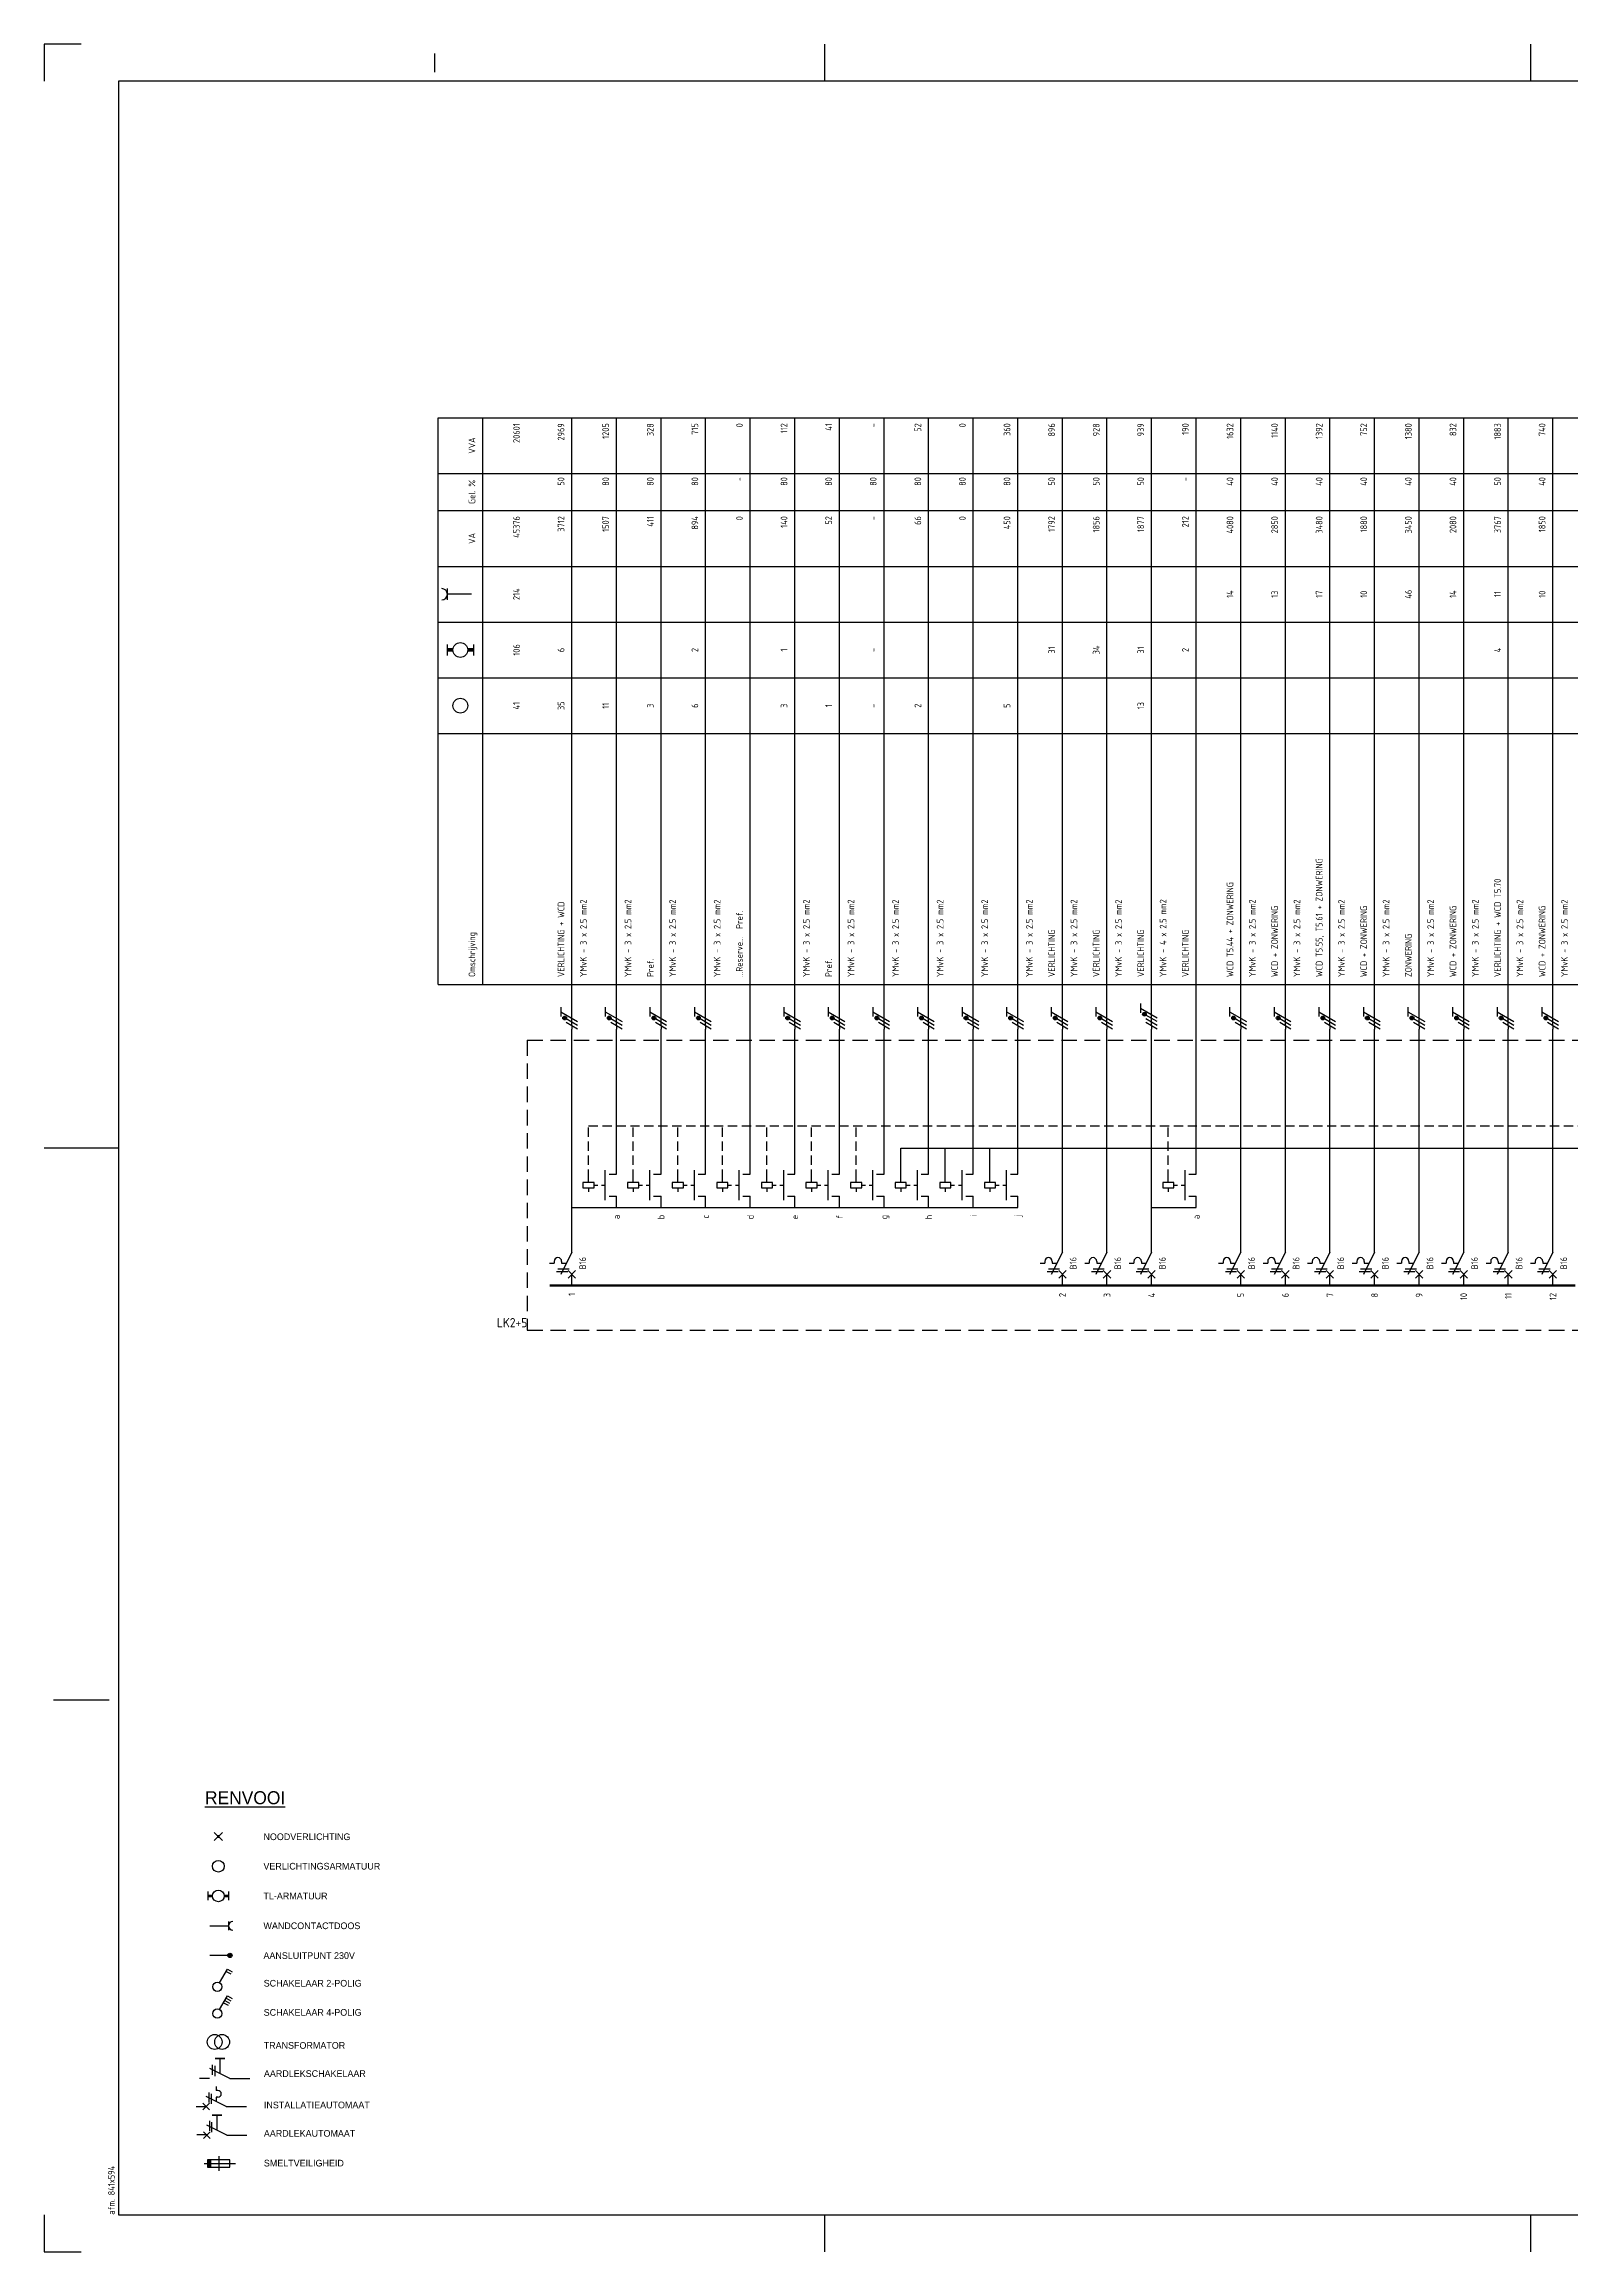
# Model space of a CAD drawing. Header units: millimetres. Extents: x -915 to 367, y 417 to 1323.
# Drawn here: x -915 to -289, y 417 to 1323 of the extents above; entities that cross this region are included whole.
import ezdxf
from ezdxf.enums import TextEntityAlignment as Align

# ---------------------------------------------------------------- set-up
doc = ezdxf.new("R2010")
doc.units = ezdxf.units.MM
for name, pattern in [('DASHED', [19.05, 12.7, -6.35]), ('HIDDEN', [9.525, 6.35, -3.175]), ('STABI11', [2, 1, -1])]:
    doc.linetypes.add(name, pattern=pattern)
doc.layers.get('0').update_dxf_attribs({"linetype": 'CONTINUOUS'})
for name, color, linetype in [('00att018', 1, 'CONTINUOUS'), ('00kad018', 1, 'CONTINUOUS'), ('00kad070', 5, 'CONTINUOUS'), ('BL$2----_KADER', 7, 'CONTINUOUS'), ('EL$1----', 3, 'CONTINUOUS'), ('EL$1----__LK2+5', 3, 'CONTINUOUS')]:
    doc.layers.add(name, color=color, linetype=linetype)
doc.styles.add('BURO-018', font='BUROFONT', dxfattribs={"height": 1.8})
doc.styles.add('BURO-035', font='BUROFONT.shx', dxfattribs={"height": 3.5})
doc.styles.add('ISO', font='isocp.shx')
doc.styles.add('STABICAD-018', font='ISOCP.SHX', dxfattribs={"height": 1.8})

# ---------------------------------------------------------------- blocks, each defined once
blk = doc.blocks.new('RENV_DION')
at = {"layer": 'EL$1----', "linetype": 'Continuous'}
for p, q in [((485.12, 256.64), (487.32, 254.44)), ((487.32, 256.64), (485.12, 254.44)), ((483.5, 238.37), (483.5, 240.7)), ((488.94, 240.7), (488.94, 238.37)), ((488.94, 232.7), (488.94, 230.37)), ((483.89, 231.54), (488.94, 231.54)), ((489.33, 223.54), (483.89, 223.54)), ((486.57, 208.98), (488.69, 212.65)), ((487.64, 210.83), (488.85, 210.13)), ((487.99, 211.43), (489.2, 210.73)), ((488.34, 212.04), (489.55, 211.34)), ((488.69, 212.65), (489.9, 211.95)), ((489.35, 190.42), (483.95, 193.12)), ((484.62, 191.43), (484.62, 194.13)), ((485.3, 193.8), (485.3, 191.1)), ((486.65, 195.82), (486.65, 191.77)), ((488.36, 182.91), (482.96, 185.61)), ((483.63, 186.63), (483.63, 183.93)), ((484.31, 186.29), (484.31, 183.59)), ((485.66, 188.31), (485.66, 187.19)), ((486.11, 187.19), (485.66, 187.19)), ((486.11, 185.39), (485.66, 185.39)), ((485.66, 185.39), (485.66, 184.26)), ((480.26, 182.91), (482.96, 182.91)), ((482.06, 183.81), (483.86, 182.01)), ((483.86, 183.81), (482.06, 182.01)), ((485.84, 180.58), (485.84, 176.53)), ((488.36, 182.91), (493.76, 182.91)), ((484.04, 176.08), (482.24, 174.28)), ((482.24, 176.08), (484.04, 174.28)), ((488.54, 175.18), (483.14, 177.88)), ((482.39, 167.57), (490.81, 167.57)), ((489.31, 168.57), (483.31, 168.57)), ((483.31, 168.57), (483.31, 166.57)), ((483.31, 166.57), (489.31, 166.57)), ((486.31, 169.57), (486.31, 165.57)), ((489.31, 166.57), (489.31, 168.57))]:
    blk.add_line(p, q, dxfattribs=at)
at = {"layer": 'EL$1----', "color": 3, "linetype": 'Continuous'}
for p, q in [((486.57, 216.18), (488.69, 219.85)), ((488.69, 219.85), (489.9, 219.15)), ((488.34, 219.25), (489.55, 218.55))]:
    blk.add_line(p, q, dxfattribs=at)
at = {"layer": 'EL$1----'}
for p, q in [((483.86, 190.42), (481.16, 190.42)), ((489.35, 190.42), (494.66, 190.42)), ((483.9, 176.31), (483.9, 179.01)), ((484.49, 175.97), (484.49, 178.67)), ((483.14, 175.29), (480.44, 175.29)), ((488.54, 175.18), (493.85, 175.18))]:
    blk.add_line(p, q, dxfattribs=at)
at = {"layer": 'EL$1----', "linetype": 'Continuous'}
for points, const_width in [([(486.41, 255.54, 1), (486.02, 255.54, 1)], 0.389), ([(489.33, 223.83, 1), (489.33, 223.24, 1)], 0.583)]:
    blk.add_lwpolyline(points, format="xyb", close=True, dxfattribs=dict(at, const_width=const_width))
for points, const_width in [([(484.66, 239.54), (483.5, 239.54)], 0.778), ([(487.77, 239.54), (488.94, 239.54)], 0.778), ([(485.3, 195.82), (488, 195.82)], 0.45), ([(484.49, 180.58), (487.19, 180.58)], 0.45)]:
    blk.add_lwpolyline(points, dxfattribs=dict(at, const_width=const_width))
for centre, radius in [((486.22, 247.54), 1.56), ((486.22, 239.54), 1.56), ((489.33, 223.54), 0.583), ((485.95, 207.9), 1.25), ((485.24, 200.27), 2), ((487.24, 200.27), 2)]:
    blk.add_circle(centre, radius, dxfattribs=at)
at = {"layer": 'EL$1----', "color": 3, "linetype": 'Continuous'}
blk.add_circle((485.95, 215.1), 1.25, dxfattribs=at)
at = {"layer": 'EL$1----', "linetype": 'Continuous'}
for centre, radius, start, end in [((490.11, 231.54), 1.17, 90, 270), ((486.11, 186.29), 0.9, 270, 90)]:
    blk.add_arc(centre, radius, start, end, dxfattribs=at)
blk.add_solid([(483.31, 168.57), (484.31, 168.57), (483.31, 166.57), (484.31, 166.57)], dxfattribs=at)
at = {"layer": 'EL$1----', "color": 3, "style": 'BURO-035'}
blk.add_text('%%URENVOOI', height=3.5, dxfattribs=at).set_placement((482.63, 264.23))
at = {"layer": 'EL$1----', "color": 1, "style": 'BURO-018'}
for s, p in [('NOODVERLICHTING', (498.36, 255.47)), ('VERLICHTINGSARMATUUR', (498.36, 247.55)), ('TL-ARMATUUR', (498.36, 239.54)), ('WANDCONTACTDOOS', (498.36, 231.52)), ('AANSLUITPUNT 230V', (498.36, 223.5)), ('SCHAKELAAR 2-POLIG', (498.43, 216.06)), ('SCHAKELAAR 4-POLIG', (498.43, 208.21)), ('TRANSFORMATOR', (498.43, 199.33)), ('AARDLEKSCHAKELAAR', (498.49, 191.75)), ('INSTALLATIEAUTOMAAT', (498.49, 183.3)), ('AARDLEKAUTOMAAT', (498.47, 175.66)), ('SMELTVEILIGHEID', (498.47, 167.66))]:
    blk.add_text(s, height=1.8, dxfattribs=at).set_placement(p, align=Align.MIDDLE_LEFT)
blk = doc.blocks.new('a1-windesheim-hor')
at = {"layer": '00kad018', "color": 1}
for p, q in [((0, 594), (0, 584)), ((10, 594), (0, 594)), ((210, 594), (210, 584)), ((400, 594), (400, 584)), ((105, 591.5), (105, 586.5)), ((0, 297), (20, 297)), ((2.5, 148.5), (17.5, 148.5)), ((0, 10), (0, 0)), ((210, 10), (210, 0)), ((400, 10), (400, 0)), ((0, 0), (10, 0))]:
    blk.add_line(p, q, dxfattribs=at)
at = {"layer": '00kad070', "color": 5}
for p, q in [((831, 584), (20, 584)), ((20, 584), (20, 10)), ((20, 10), (831, 10))]:
    blk.add_line(p, q, dxfattribs=at)
at = {"layer": '00att018', "color": 1, "style": 'ISO'}
blk.add_text('afm. 841x594', height=1.8, rotation=90, dxfattribs=at).set_placement((19, 10))
blk = doc.blocks.new('P-N-PE_3')
at = {"color": 0, "linetype": 'Continuous'}
for p, q in [((0, 0.87), (0, 6.17)), ((-3, 5.85), (-3, 3.35)), ((-3, 4.6), (1.5, 2)), ((1.5, 1), (-1.5, 2.73)), ((1.5, 0), (-1.5, 1.73)), ((0, 0.87), (0, 0))]:
    blk.add_line(p, q, dxfattribs=at)
at = {"color": 0, "linetype": 'Continuous', "const_width": 0.5}
blk.add_lwpolyline([(-1.68, 2.98, 1), (-2.18, 2.98, 1)], format="xyb", close=True, dxfattribs=at)
at = {"color": 0, "linetype": 'Continuous'}
blk.add_circle((-1.93, 2.98), 0.5, dxfattribs=at)
blk = doc.blocks.new('B3')
at = {"color": 0, "linetype": 'Continuous'}
for p, q in [((0, 9), (0, 21)), ((-6, 6), (-4.75, 6)), ((-4.75, 6.5), (-4.75, 6)), ((0, 9), (-3, 3)), ((-2.75, 6.5), (-2.75, 6)), ((-2.75, 6), (-1.5, 6)), ((-4.125, 3.75), (-1.125, 3.75)), ((-3.75, 4.5), (-0.75, 4.5)), ((-1, 4), (1, 2)), ((-1, 2), (1, 4)), ((0, 0), (0, 3))]:
    blk.add_line(p, q, dxfattribs=at)
blk.add_arc((-3.75, 6.5), 1, 0, 180, dxfattribs=at)
at = {"color": 1, "style": 'BURO-018'}
blk.add_attdef('FREEFIELD1', (-3, 12), '', height=1.8, rotation=90, dxfattribs=at)
at = {"color": 1, "linetype": 'Continuous', "style": 'BURO-018'}
blk.add_attdef('AUTOMATICFUSE', text='', height=1.8, rotation=90, dxfattribs=at).set_placement((2, 6), align=Align.TOP_CENTER)
blk = doc.blocks.new('m1')
at = {"color": 0, "linetype": 'Continuous'}
blk.add_line((0, 21), (0, 33), dxfattribs=at)
blk = doc.blocks.new('b1s')
at = {"color": 0, "linetype": 'Continuous'}
blk.add_line((0, 33), (0, 54), dxfattribs=at)
blk = doc.blocks.new('m1s')
at = {"color": 0, "linetype": 'Continuous'}
blk.add_line((0, 54), (0, 66), dxfattribs=at)
blk = doc.blocks.new('M2')
at = {"color": 0, "linetype": 'Continuous'}
for p, q in [((0, 9), (0, 12)), ((-6, 6.75), (-9, 6.75)), ((-9, 6.75), (-9, 5.25)), ((-7.5, 6.75), (-7.5, 7.75)), ((-6, 5.25), (-6, 6.75)), ((-6, 6.25), (-6, 6.25)), ((-3, 2), (-3, 10)), ((-2, 9), (0, 9)), ((-9, 5.25), (-6, 5.25)), ((-7.5, 5.25), (-7.5, 4.25)), ((-2, 3), (0, 3)), ((0, 0), (0, 3))]:
    blk.add_line(p, q, dxfattribs=at)
at = {"color": 0, "linetype": 'STABI11'}
blk.add_line((-6, 6), (-3, 6), dxfattribs=at)
at = {"color": 1, "linetype": 'Continuous', "style": 'BURO-018'}
blk.add_attdef('FREEFIELD1', (-6, 9), '', height=1.8, rotation=90, dxfattribs=at)
blk.add_attdef('MAGNETICSWITCH', text='', height=1.8, rotation=90, dxfattribs=at).set_placement((0, 6), align=Align.TOP_CENTER)
blk = doc.blocks.new('P-N-PE_4')
at = {"color": 0, "linetype": 'Continuous'}
for p, q in [((-3, 6.85), (-3, 4.35)), ((0, 0.87), (0, 7.19)), ((-3, 5.6), (1.5, 3)), ((1.5, 2), (-1.5, 3.73)), ((1.5, 1), (-1.5, 2.73)), ((1.5, 0), (-1.5, 1.73)), ((0, 0.87), (0, 0))]:
    blk.add_line(p, q, dxfattribs=at)
at = {"color": 0, "linetype": 'Continuous', "const_width": 0.5}
blk.add_lwpolyline([(-1.68, 3.98, 1), (-2.18, 3.98, 1)], format="xyb", close=True, dxfattribs=at)
at = {"color": 0, "linetype": 'Continuous'}
blk.add_circle((-1.93, 3.98), 0.5, dxfattribs=at)
blk = doc.blocks.new('COLUMN_POWERTYPE_3')
at = {"color": 0, "linetype": 'Continuous'}
blk.add_circle((0, 0), 2, dxfattribs=at)
blk = doc.blocks.new('COLUMN_POWERTYPE_5')
at = {"color": 0, "linetype": 'Continuous'}
for p, q in [((-3.5, -1.5), (-3.5, 1.5)), ((3.5, 1.5), (3.5, -1.5))]:
    blk.add_line(p, q, dxfattribs=at)
at = {"color": 0, "linetype": 'Continuous', "const_width": 1}
for points in [[(-2, 0), (-3.5, 0)], [(2, 0), (3.5, 0)]]:
    blk.add_lwpolyline(points, dxfattribs=at)
at = {"color": 0, "linetype": 'Continuous'}
blk.add_circle((0, 0), 2, dxfattribs=at)
blk = doc.blocks.new('COLUMN_POWERTYPE_6')
at = {"color": 0, "linetype": 'Continuous'}
for p, q in [((-3.5, -1.5), (-3.5, 1.5)), ((3, 0), (-3.5, 0))]:
    blk.add_line(p, q, dxfattribs=at)
blk.add_arc((-5, 0), 1.5, 270, 90, dxfattribs=at)

msp = doc.modelspace()

# ---------------------------------------------------------------- linework, layer by layer
at = {"layer": 'EL$1----', "linetype": 'DASHED', "ltscale": 0.3}
for p, q in [((-691.72, 857.62), (-691.72, 879.34)), ((-691.72, 879.34), (27.54, 879.34)), ((-673.43, 857.62), (-673.43, 879.34)), ((-655.14, 857.62), (-655.14, 879.34)), ((-636.85, 857.62), (-636.85, 879.34)), ((-618.55, 857.62), (-618.55, 879.34)), ((-600.26, 857.62), (-600.26, 879.34)), ((-581.97, 857.62), (-581.97, 879.34)), ((-453.93, 857.62), (-453.93, 879.34))]:
    msp.add_line(p, q, dxfattribs=at)
at = {"layer": 'EL$1----'}
for p, q in [((-563.68, 857.62), (-563.68, 870.19)), ((-563.68, 870.19), (44.3, 870.19)), ((-545.39, 857.62), (-545.39, 870.19)), ((-527.09, 857.62), (-527.09, 870.19))]:
    msp.add_line(p, q, dxfattribs=at)
at = {"layer": 'EL$1----__LK2+5', "color": 1}
for p, q in [((-753.46, 1169.72), (14.8, 1169.72)), ((-753.46, 937.26), (-753.46, 1169.72)), ((-735.16, 937.26), (-735.16, 1169.72)), ((-753.46, 1146.86), (14.8, 1146.86)), ((-753.46, 1131.61), (14.8, 1131.61)), ((-753.46, 1108.75), (14.8, 1108.75)), ((-753.46, 1085.88), (14.8, 1085.88)), ((-753.46, 1063.02), (14.8, 1063.02)), ((-753.46, 1040.15), (14.8, 1040.15)), ((-753.46, 937.26), (14.8, 937.26))]:
    msp.add_line(p, q, dxfattribs=at)
at = {"layer": 'EL$1----__LK2+5'}
for p, q in [((-698.58, 937.26), (-698.58, 1169.72)), ((-680.29, 937.26), (-680.29, 1169.72)), ((-662, 937.26), (-662, 1169.72)), ((-643.7, 937.26), (-643.7, 1169.72)), ((-625.41, 937.26), (-625.41, 1169.72)), ((-607.12, 937.26), (-607.12, 1169.72)), ((-588.83, 937.26), (-588.83, 1169.72)), ((-570.54, 937.26), (-570.54, 1169.72)), ((-552.25, 937.26), (-552.25, 1169.72)), ((-533.95, 937.26), (-533.95, 1169.72)), ((-515.66, 937.26), (-515.66, 1169.72)), ((-497.37, 937.26), (-497.37, 1169.72)), ((-479.08, 937.26), (-479.08, 1169.72)), ((-460.79, 937.26), (-460.79, 1169.72)), ((-442.49, 937.26), (-442.49, 1169.72)), ((-424.2, 937.26), (-424.2, 1169.72)), ((-405.91, 937.26), (-405.91, 1169.72)), ((-387.62, 937.26), (-387.62, 1169.72)), ((-369.33, 937.26), (-369.33, 1169.72)), ((-351.04, 937.26), (-351.04, 1169.72)), ((-332.74, 937.26), (-332.74, 1169.72)), ((-314.45, 937.26), (-314.45, 1169.72)), ((-296.16, 937.26), (-296.16, 1169.72)), ((-698.58, 928.38), (-698.58, 937.26)), ((-680.29, 928.38), (-680.29, 937.26)), ((-662, 928.38), (-662, 937.26)), ((-643.7, 928.38), (-643.7, 937.26)), ((-625.41, 914.4), (-625.41, 937.26)), ((-607.12, 928.38), (-607.12, 937.26)), ((-588.83, 928.38), (-588.83, 937.26)), ((-570.54, 928.38), (-570.54, 937.26)), ((-552.25, 928.38), (-552.25, 937.26)), ((-533.95, 928.38), (-533.95, 937.26)), ((-515.66, 928.38), (-515.66, 937.26)), ((-497.37, 928.38), (-497.37, 937.26)), ((-479.08, 928.38), (-479.08, 937.26)), ((-460.79, 929.92), (-460.79, 937.26)), ((-442.49, 914.4), (-442.49, 937.26)), ((-424.2, 928.38), (-424.2, 937.26)), ((-405.91, 928.38), (-405.91, 937.26)), ((-387.62, 928.38), (-387.62, 937.26)), ((-369.33, 928.38), (-369.33, 937.26)), ((-351.04, 928.38), (-351.04, 937.26)), ((-332.74, 928.38), (-332.74, 937.26)), ((-314.45, 928.38), (-314.45, 937.26)), ((-296.16, 928.38), (-296.16, 937.26)), ((-698.58, 914.4), (-698.58, 918.97)), ((-680.29, 914.4), (-680.29, 918.97)), ((-662, 914.4), (-662, 918.97)), ((-643.7, 914.4), (-643.7, 918.97)), ((-607.12, 914.4), (-607.12, 918.97)), ((-588.83, 914.4), (-588.83, 918.97)), ((-570.54, 914.4), (-570.54, 918.97)), ((-552.25, 914.4), (-552.25, 918.97)), ((-533.95, 914.4), (-533.95, 918.97)), ((-515.66, 914.4), (-515.66, 918.97)), ((-497.37, 914.4), (-497.37, 918.97)), ((-479.08, 914.4), (-479.08, 918.97)), ((-460.79, 914.4), (-460.79, 918.97)), ((-424.2, 914.4), (-424.2, 918.97)), ((-405.91, 914.4), (-405.91, 918.97)), ((-387.62, 914.4), (-387.62, 918.97)), ((-369.33, 914.4), (-369.33, 918.97)), ((-351.04, 914.4), (-351.04, 918.97)), ((-332.74, 914.4), (-332.74, 918.97)), ((-314.45, 914.4), (-314.45, 918.97)), ((-296.16, 914.4), (-296.16, 918.97)), ((-698.58, 845.8), (-680.29, 845.8)), ((-680.29, 845.8), (-662, 845.8)), ((-662, 845.8), (-643.7, 845.8)), ((-643.7, 845.8), (-625.41, 845.8)), ((-625.41, 845.8), (-607.12, 845.8)), ((-607.12, 845.8), (-588.83, 845.8)), ((-588.83, 845.8), (-570.54, 845.8)), ((-570.54, 845.8), (-552.25, 845.8)), ((-552.25, 845.8), (-533.95, 845.8)), ((-533.95, 845.8), (-515.66, 845.8)), ((-460.79, 845.8), (-442.49, 845.8))]:
    msp.add_line(p, q, dxfattribs=at)
at = {"layer": 'EL$1----__LK2+5', "color": 1, "linetype": 'HIDDEN'}
for p, q in [((-716.87, 914.4), (14.8, 914.4)), ((-716.87, 914.4), (-716.87, 795.5)), ((-716.87, 795.5), (14.8, 795.5))]:
    msp.add_line(p, q, dxfattribs=at)
at = {"layer": 'EL$1----__LK2+5'}
for points in [[(-689.43, 813.79, 1.07, 1.07, 0), (-707.73, 813.79, 1.07, 1.07, 0)], [(-671.14, 813.79, 1.07, 1.07, 0), (-689.43, 813.79, 1.07, 1.07, 0)], [(-652.85, 813.79, 1.07, 1.07, 0), (-671.14, 813.79, 1.07, 1.07, 0)], [(-634.56, 813.79, 1.07, 1.07, 0), (-652.85, 813.79, 1.07, 1.07, 0)], [(-616.27, 813.79, 1.07, 1.07, 0), (-634.56, 813.79, 1.07, 1.07, 0)], [(-597.98, 813.79, 1.07, 1.07, 0), (-616.27, 813.79, 1.07, 1.07, 0)], [(-579.68, 813.79, 1.07, 1.07, 0), (-597.98, 813.79, 1.07, 1.07, 0)], [(-561.39, 813.79, 1.07, 1.07, 0), (-579.68, 813.79, 1.07, 1.07, 0)], [(-543.1, 813.79, 1.07, 1.07, 0), (-561.39, 813.79, 1.07, 1.07, 0)], [(-524.81, 813.79, 1.07, 1.07, 0), (-543.1, 813.79, 1.07, 1.07, 0)], [(-506.52, 813.79, 1.07, 1.07, 0), (-524.81, 813.79, 1.07, 1.07, 0)], [(-488.22, 813.79, 1.07, 1.07, 0), (-506.52, 813.79, 1.07, 1.07, 0)], [(-469.93, 813.79, 1.07, 1.07, 0), (-488.22, 813.79, 1.07, 1.07, 0)], [(-451.64, 813.79, 1.07, 1.07, 0), (-469.93, 813.79, 1.07, 1.07, 0)], [(-433.35, 813.79, 1.07, 1.07, 0), (-451.64, 813.79, 1.07, 1.07, 0)], [(-415.06, 813.79, 1.07, 1.07, 0), (-433.35, 813.79, 1.07, 1.07, 0)], [(-396.76, 813.79, 1.07, 1.07, 0), (-415.06, 813.79, 1.07, 1.07, 0)], [(-378.47, 813.79, 1.07, 1.07, 0), (-396.76, 813.79, 1.07, 1.07, 0)], [(-360.18, 813.79, 1.07, 1.07, 0), (-378.47, 813.79, 1.07, 1.07, 0)], [(-341.89, 813.79, 1.07, 1.07, 0), (-360.18, 813.79, 1.07, 1.07, 0)], [(-323.6, 813.79, 1.07, 1.07, 0), (-341.89, 813.79, 1.07, 1.07, 0)], [(-305.31, 813.79, 1.07, 1.07, 0), (-323.6, 813.79, 1.07, 1.07, 0)], [(-287.01, 813.79, 1.07, 1.07, 0), (-305.31, 813.79, 1.07, 1.07, 0)]]:
    msp.add_lwpolyline(points, format="xyseb", dxfattribs=at)

# ---------------------------------------------------------------- block references
at = {"layer": 'BL$2----_KADER', "xscale": 1.524319698491093, "yscale": 1.524319698491093, "zscale": 1.524319698491093}
msp.add_blockref('a1-windesheim-hor', (-915.03, 417.47), dxfattribs=at)
at = {"layer": 'EL$1----', "xscale": 1.524319698491093, "yscale": 1.524319698491093, "zscale": 1.524319698491093}
msp.add_blockref('RENV_DION', (-1584.74, 198.29), dxfattribs=at)
at = {"layer": 'EL$1----__LK2+5', "xscale": 1.524319698491093, "yscale": 1.524319698491093, "zscale": 1.524319698491093}
for name, p in [('COLUMN_POWERTYPE_6', (-744.31, 1097.32)), ('COLUMN_POWERTYPE_5', (-744.31, 1074.45)), ('COLUMN_POWERTYPE_3', (-744.31, 1051.59)), ('P-N-PE_3', (-698.58, 918.97)), ('P-N-PE_3', (-680.29, 918.97)), ('P-N-PE_3', (-662, 918.97)), ('P-N-PE_3', (-643.7, 918.97)), ('P-N-PE_3', (-607.12, 918.97)), ('P-N-PE_3', (-588.83, 918.97)), ('P-N-PE_3', (-570.54, 918.97)), ('P-N-PE_3', (-552.25, 918.97)), ('P-N-PE_3', (-533.95, 918.97)), ('P-N-PE_3', (-515.66, 918.97)), ('P-N-PE_3', (-497.37, 918.97)), ('P-N-PE_3', (-479.08, 918.97)), ('P-N-PE_4', (-460.79, 918.97)), ('P-N-PE_3', (-424.2, 918.97)), ('P-N-PE_3', (-405.91, 918.97)), ('P-N-PE_3', (-387.62, 918.97)), ('P-N-PE_3', (-369.33, 918.97)), ('P-N-PE_3', (-351.04, 918.97)), ('P-N-PE_3', (-332.74, 918.97)), ('P-N-PE_3', (-314.45, 918.97)), ('P-N-PE_3', (-296.16, 918.97)), ('m1s', (-698.58, 813.79)), ('m1s', (-680.29, 813.79)), ('m1s', (-662, 813.79)), ('m1s', (-643.7, 813.79)), ('m1s', (-625.41, 813.79)), ('m1s', (-607.12, 813.79)), ('m1s', (-588.83, 813.79)), ('m1s', (-570.54, 813.79)), ('m1s', (-552.25, 813.79)), ('m1s', (-533.95, 813.79)), ('m1s', (-515.66, 813.79)), ('m1s', (-497.37, 813.79)), ('m1s', (-479.08, 813.79)), ('m1s', (-460.79, 813.79)), ('m1s', (-442.49, 813.79)), ('m1s', (-424.2, 813.79)), ('m1s', (-405.91, 813.79)), ('m1s', (-387.62, 813.79)), ('m1s', (-369.33, 813.79)), ('m1s', (-351.04, 813.79)), ('m1s', (-332.74, 813.79)), ('m1s', (-314.45, 813.79)), ('m1s', (-296.16, 813.79)), ('b1s', (-698.58, 813.79)), ('b1s', (-680.29, 813.79)), ('b1s', (-662, 813.79)), ('b1s', (-643.7, 813.79)), ('b1s', (-625.41, 813.79)), ('b1s', (-607.12, 813.79)), ('b1s', (-588.83, 813.79)), ('b1s', (-570.54, 813.79)), ('b1s', (-552.25, 813.79)), ('b1s', (-533.95, 813.79)), ('b1s', (-515.66, 813.79)), ('b1s', (-497.37, 813.79)), ('b1s', (-479.08, 813.79)), ('b1s', (-460.79, 813.79)), ('b1s', (-442.49, 813.79)), ('b1s', (-424.2, 813.79)), ('b1s', (-405.91, 813.79)), ('b1s', (-387.62, 813.79)), ('b1s', (-369.33, 813.79)), ('b1s', (-351.04, 813.79)), ('b1s', (-332.74, 813.79)), ('b1s', (-314.45, 813.79)), ('b1s', (-296.16, 813.79)), ('m1', (-698.58, 813.79)), ('M2', (-680.29, 845.8)), ('M2', (-662, 845.8)), ('M2', (-643.7, 845.8)), ('M2', (-625.41, 845.8)), ('M2', (-607.12, 845.8)), ('M2', (-588.83, 845.8)), ('M2', (-570.54, 845.8)), ('M2', (-552.25, 845.8)), ('M2', (-533.95, 845.8)), ('M2', (-515.66, 845.8)), ('m1', (-497.37, 813.79)), ('m1', (-479.08, 813.79)), ('m1', (-460.79, 813.79)), ('M2', (-442.49, 845.8)), ('m1', (-424.2, 813.79)), ('m1', (-405.91, 813.79)), ('m1', (-387.62, 813.79)), ('m1', (-369.33, 813.79)), ('m1', (-351.04, 813.79)), ('m1', (-332.74, 813.79)), ('m1', (-314.45, 813.79)), ('m1', (-296.16, 813.79))]:
    msp.add_blockref(name, p, dxfattribs=at)
at = {"layer": 'EL$1----__LK2+5'}
ref = msp.add_blockref('B3', (-698.58, 813.79), dxfattribs=dict(at, xscale=1.524319698491093, yscale=1.524319698491093, zscale=1.524319698491093))
ref.add_attrib('AUTOMATICFUSE', 'B16', dxfattribs={"layer": 'EL$1----', "color": 1, "height": 2.744, "rotation": 90, "style": 'STABICAD-018'}).set_placement((-695.53, 822.94), align=Align.TOP_CENTER)
ref = msp.add_blockref('B3', (-497.37, 813.79), dxfattribs=dict(at, xscale=1.524319698491093, yscale=1.524319698491093, zscale=1.524319698491093))
ref.add_attrib('AUTOMATICFUSE', 'B16', dxfattribs={"layer": 'EL$1----', "color": 1, "height": 2.744, "rotation": 90, "style": 'STABICAD-018'}).set_placement((-494.32, 822.94), align=Align.TOP_CENTER)
ref = msp.add_blockref('B3', (-479.08, 813.79), dxfattribs=dict(at, xscale=1.524319698491093, yscale=1.524319698491093, zscale=1.524319698491093))
ref.add_attrib('AUTOMATICFUSE', 'B16', dxfattribs={"layer": 'EL$1----', "color": 1, "height": 2.744, "rotation": 90, "style": 'STABICAD-018'}).set_placement((-476.03, 822.94), align=Align.TOP_CENTER)
ref = msp.add_blockref('B3', (-460.79, 813.79), dxfattribs=dict(at, xscale=1.524319698491093, yscale=1.524319698491093, zscale=1.524319698491093))
ref.add_attrib('AUTOMATICFUSE', 'B16', dxfattribs={"layer": 'EL$1----', "color": 1, "height": 2.744, "rotation": 90, "style": 'STABICAD-018'}).set_placement((-457.74, 822.94), align=Align.TOP_CENTER)
ref = msp.add_blockref('B3', (-424.2, 813.79), dxfattribs=dict(at, xscale=1.524319698491093, yscale=1.524319698491093, zscale=1.524319698491093))
ref.add_attrib('AUTOMATICFUSE', 'B16', dxfattribs={"layer": 'EL$1----', "color": 1, "height": 2.744, "rotation": 90, "style": 'STABICAD-018'}).set_placement((-421.15, 822.94), align=Align.TOP_CENTER)
ref = msp.add_blockref('B3', (-405.91, 813.79), dxfattribs=dict(at, xscale=1.524319698491093, yscale=1.524319698491093, zscale=1.524319698491093))
ref.add_attrib('AUTOMATICFUSE', 'B16', dxfattribs={"layer": 'EL$1----', "color": 1, "height": 2.744, "rotation": 90, "style": 'STABICAD-018'}).set_placement((-402.86, 822.94), align=Align.TOP_CENTER)
ref = msp.add_blockref('B3', (-387.62, 813.79), dxfattribs=dict(at, xscale=1.524319698491093, yscale=1.524319698491093, zscale=1.524319698491093))
ref.add_attrib('AUTOMATICFUSE', 'B16', dxfattribs={"layer": 'EL$1----', "color": 1, "height": 2.744, "rotation": 90, "style": 'STABICAD-018'}).set_placement((-384.57, 822.94), align=Align.TOP_CENTER)
ref = msp.add_blockref('B3', (-369.33, 813.79), dxfattribs=dict(at, xscale=1.524319698491093, yscale=1.524319698491093, zscale=1.524319698491093))
ref.add_attrib('AUTOMATICFUSE', 'B16', dxfattribs={"layer": 'EL$1----', "color": 1, "height": 2.744, "rotation": 90, "style": 'STABICAD-018'}).set_placement((-366.28, 822.94), align=Align.TOP_CENTER)
ref = msp.add_blockref('B3', (-351.04, 813.79), dxfattribs=dict(at, xscale=1.524319698491093, yscale=1.524319698491093, zscale=1.524319698491093))
ref.add_attrib('AUTOMATICFUSE', 'B16', dxfattribs={"layer": 'EL$1----', "color": 1, "height": 2.744, "rotation": 90, "style": 'STABICAD-018'}).set_placement((-347.99, 822.94), align=Align.TOP_CENTER)
ref = msp.add_blockref('B3', (-332.74, 813.79), dxfattribs=dict(at, xscale=1.524319698491093, yscale=1.524319698491093, zscale=1.524319698491093))
ref.add_attrib('AUTOMATICFUSE', 'B16', dxfattribs={"layer": 'EL$1----', "color": 1, "height": 2.744, "rotation": 90, "style": 'STABICAD-018'}).set_placement((-329.69, 822.94), align=Align.TOP_CENTER)
ref = msp.add_blockref('B3', (-314.45, 813.79), dxfattribs=dict(at, xscale=1.524319698491093, yscale=1.524319698491093, zscale=1.524319698491093))
ref.add_attrib('AUTOMATICFUSE', 'B16', dxfattribs={"layer": 'EL$1----', "color": 1, "height": 2.744, "rotation": 90, "style": 'STABICAD-018'}).set_placement((-311.4, 822.94), align=Align.TOP_CENTER)
ref = msp.add_blockref('B3', (-296.16, 813.79), dxfattribs=dict(at, xscale=1.524319698491093, yscale=1.524319698491093, zscale=1.524319698491093))
ref.add_attrib('AUTOMATICFUSE', 'B16', dxfattribs={"layer": 'EL$1----', "color": 1, "height": 2.744, "rotation": 90, "style": 'STABICAD-018'}).set_placement((-293.11, 822.94), align=Align.TOP_CENTER)

# ---------------------------------------------------------------- texts
at = {"layer": 'EL$1----__LK2+5', "color": 1, "style": 'STABICAD-018'}
for s, height, p in [('VVA', 2.744, (-738.21, 1158.29)), ('Gel. %', 2.744, (-738.21, 1139.24)), ('VA', 2.744, (-738.21, 1120.18)), ('214', 2.744, (-719.92, 1097.32)), ('14', 2.744, (-427.25, 1097.32)), ('13', 2.744, (-408.96, 1097.32)), ('17', 2.744, (-390.67, 1097.32)), ('10', 2.744, (-372.38, 1097.32)), ('46', 2.744, (-354.08, 1097.32)), ('14', 2.744, (-335.79, 1097.32)), ('11', 2.744, (-317.5, 1097.32)), ('10', 2.744, (-299.21, 1097.32)), ('106', 2.744, (-719.92, 1074.45)), ('6', 2.74, (-701.63, 1074.45)), ('2', 2.74, (-646.75, 1074.45)), ('1', 2.74, (-610.17, 1074.45)), ('-', 2.74, (-573.59, 1074.45)), ('31', 2.744, (-500.42, 1074.45)), ('34', 2.744, (-482.13, 1074.45)), ('31', 2.744, (-463.84, 1074.45)), ('2', 2.74, (-445.54, 1074.45)), ('4', 2.74, (-317.5, 1074.45)), ('41', 2.744, (-719.92, 1051.59)), ('35', 2.744, (-701.63, 1051.59)), ('11', 2.744, (-683.34, 1051.59)), ('3', 2.74, (-665.05, 1051.59)), ('6', 2.74, (-646.75, 1051.59)), ('3', 2.74, (-610.17, 1051.59)), ('1', 2.74, (-591.88, 1051.59)), ('-', 2.74, (-573.59, 1051.59)), ('2', 2.74, (-555.29, 1051.59)), ('5', 2.74, (-518.71, 1051.59)), ('13', 2.744, (-463.84, 1051.59))]:
    msp.add_text(s, height=height, rotation=90, dxfattribs=at).set_placement(p, align=Align.CENTER)
for s, height, p in [('20601', 2.744, (-719.92, 1167.44)), ('2969', 2.744, (-701.63, 1167.44)), ('1205', 2.744, (-683.34, 1167.44)), ('328', 2.744, (-665.05, 1167.44)), ('715', 2.744, (-646.75, 1167.44)), ('0', 2.74, (-628.46, 1167.44)), ('112', 2.744, (-610.17, 1167.44)), ('41', 2.744, (-591.88, 1167.44)), ('-', 2.74, (-573.59, 1167.44)), ('52', 2.744, (-555.29, 1167.44)), ('0', 2.74, (-537, 1167.44)), ('360', 2.744, (-518.71, 1167.44)), ('896', 2.744, (-500.42, 1167.44)), ('928', 2.744, (-482.13, 1167.44)), ('939', 2.744, (-463.84, 1167.44)), ('190', 2.744, (-445.54, 1167.44)), ('1632', 2.744, (-427.25, 1167.44)), ('1140', 2.744, (-408.96, 1167.44)), ('1392', 2.744, (-390.67, 1167.44)), ('752', 2.744, (-372.38, 1167.44)), ('1380', 2.744, (-354.08, 1167.44)), ('832', 2.744, (-335.79, 1167.44)), ('1883', 2.744, (-317.5, 1167.44)), ('740', 2.744, (-299.21, 1167.44)), ('50', 2.744, (-701.63, 1145.33)), ('80', 2.744, (-683.34, 1145.33)), ('80', 2.744, (-665.05, 1145.33)), ('80', 2.744, (-646.75, 1145.33)), ('-', 2.74, (-628.46, 1145.33)), ('80', 2.744, (-610.17, 1145.33)), ('80', 2.744, (-591.88, 1145.33)), ('80', 2.744, (-573.59, 1145.33)), ('80', 2.744, (-555.29, 1145.33)), ('80', 2.744, (-537, 1145.33)), ('80', 2.744, (-518.71, 1145.33)), ('50', 2.744, (-500.42, 1145.33)), ('50', 2.744, (-482.13, 1145.33)), ('50', 2.744, (-463.84, 1145.33)), ('-', 2.74, (-445.54, 1145.33)), ('40', 2.744, (-427.25, 1145.33)), ('40', 2.744, (-408.96, 1145.33)), ('40', 2.744, (-390.67, 1145.33)), ('40', 2.744, (-372.38, 1145.33)), ('40', 2.744, (-354.08, 1145.33)), ('40', 2.744, (-335.79, 1145.33)), ('50', 2.744, (-317.5, 1145.33)), ('40', 2.744, (-299.21, 1145.33)), ('45376', 2.744, (-719.92, 1129.33)), ('3712', 2.744, (-701.63, 1129.33)), ('1507', 2.744, (-683.34, 1129.33)), ('411', 2.744, (-665.05, 1129.33)), ('894', 2.744, (-646.75, 1129.33)), ('0', 2.74, (-628.46, 1129.33)), ('140', 2.744, (-610.17, 1129.33)), ('52', 2.744, (-591.88, 1129.33)), ('-', 2.74, (-573.59, 1129.33)), ('66', 2.744, (-555.29, 1129.33)), ('0', 2.74, (-537, 1129.33)), ('450', 2.744, (-518.71, 1129.33)), ('1792', 2.744, (-500.42, 1129.33)), ('1856', 2.744, (-482.13, 1129.33)), ('1877', 2.744, (-463.84, 1129.33)), ('212', 2.744, (-445.54, 1129.33)), ('4080', 2.744, (-427.25, 1129.33)), ('2850', 2.744, (-408.96, 1129.33)), ('3480', 2.744, (-390.67, 1129.33)), ('1880', 2.744, (-372.38, 1129.33)), ('3450', 2.744, (-354.08, 1129.33)), ('2080', 2.744, (-335.79, 1129.33)), ('3767', 2.744, (-317.5, 1129.33)), ('1850', 2.744, (-299.21, 1129.33))]:
    msp.add_text(s, height=height, rotation=90, dxfattribs=at).set_placement(p, align=Align.RIGHT)
for s, height, p in [('WCD T5.55, T5.61 + ZONWERING', 2.7438, (-390.67, 940.31)), ('WCD T5.44 + ZONWERING', 2.7438, (-427.25, 940.31)), ('VERLICHTING + WCD T5.70', 2.7438, (-317.5, 940.31)), ('VERLICHTING + WCD', 2.7438, (-701.63, 940.31)), ('YMvK - 3 x 2.5 mm2', 2.7438, (-692.48, 940.31)), ('YMvK - 3 x 2.5 mm2', 2.7438, (-674.19, 940.31)), ('YMvK - 3 x 2.5 mm2', 2.7438, (-655.9, 940.31)), ('YMvK - 3 x 2.5 mm2', 2.7438, (-637.61, 940.31)), ('YMvK - 3 x 2.5 mm2', 2.7438, (-601.02, 940.31)), ('YMvK - 3 x 2.5 mm2', 2.7438, (-582.73, 940.31)), ('YMvK - 3 x 2.5 mm2', 2.7438, (-564.44, 940.31)), ('YMvK - 3 x 2.5 mm2', 2.7438, (-546.15, 940.31)), ('YMvK - 3 x 2.5 mm2', 2.7438, (-527.86, 940.31)), ('YMvK - 3 x 2.5 mm2', 2.7438, (-509.56, 940.31)), ('YMvK - 3 x 2.5 mm2', 2.7438, (-491.27, 940.31)), ('YMvK - 3 x 2.5 mm2', 2.7438, (-472.98, 940.31)), ('YMvK - 4 x 2.5 mm2', 2.7438, (-454.69, 940.31)), ('YMvK - 3 x 2.5 mm2', 2.7438, (-418.11, 940.31)), ('WCD + ZONWERING', 2.7438, (-408.96, 940.31)), ('YMvK - 3 x 2.5 mm2', 2.7438, (-399.81, 940.31)), ('YMvK - 3 x 2.5 mm2', 2.7438, (-381.52, 940.31)), ('WCD + ZONWERING', 2.7438, (-372.38, 940.31)), ('YMvK - 3 x 2.5 mm2', 2.7438, (-363.23, 940.31)), ('YMvK - 3 x 2.5 mm2', 2.7438, (-344.94, 940.31)), ('WCD + ZONWERING', 2.7438, (-335.79, 940.31)), ('YMvK - 3 x 2.5 mm2', 2.7438, (-326.65, 940.31)), ('YMvK - 3 x 2.5 mm2', 2.7438, (-308.35, 940.31)), ('WCD + ZONWERING', 2.7438, (-299.21, 940.31)), ('YMvK - 3 x 2.5 mm2', 2.7438, (-290.06, 940.31)), ('...Reserve...  Pref.', 2.7438, (-628.46, 940.31)), ('Omschrijving', 2.7438, (-738.21, 940.31)), ('VERLICHTING', 2.7438, (-500.42, 940.31)), ('VERLICHTING', 2.7438, (-482.13, 940.31)), ('VERLICHTING', 2.7438, (-463.84, 940.31)), ('VERLICHTING', 2.7438, (-445.54, 940.31)), ('ZONWERING', 2.744, (-354.08, 940.31)), ('Pref.', 2.744, (-665.05, 940.31)), ('Pref.', 2.744, (-591.88, 940.31))]:
    msp.add_text(s, height=height, rotation=90, dxfattribs=at).set_placement(p)
for s, height, p in [('a', 2.74, (-680.29, 842.76)), ('b', 2.74, (-662, 842.76)), ('c', 2.74, (-643.7, 842.76)), ('d', 2.74, (-625.41, 842.76)), ('e', 2.74, (-607.12, 842.76)), ('f', 2.74, (-588.83, 842.76)), ('g', 2.74, (-570.54, 842.76)), ('h', 2.74, (-552.25, 842.76)), ('i', 2.74, (-533.95, 842.76)), ('j', 2.74, (-515.66, 842.76)), ('a', 2.74, (-442.49, 842.76)), ('1', 2.74, (-698.58, 810.74)), ('2', 2.74, (-497.37, 810.74)), ('3', 2.74, (-479.08, 810.74)), ('4', 2.74, (-460.79, 810.74)), ('5', 2.74, (-424.2, 810.74)), ('6', 2.74, (-405.91, 810.74)), ('7', 2.74, (-387.62, 810.74)), ('8', 2.74, (-369.33, 810.74)), ('9', 2.74, (-351.04, 810.74)), ('10', 2.744, (-332.74, 810.74)), ('11', 2.744, (-314.45, 810.74)), ('12', 2.744, (-296.16, 810.74))]:
    msp.add_text(s, height=height, rotation=90, dxfattribs=at).set_placement(p, align=Align.MIDDLE_RIGHT)
at = {"layer": 'EL$1----__LK2+5', "color": 2, "style": 'STABICAD-018'}
msp.add_text('LK2+5', height=3.811, dxfattribs=at).set_placement((-716.87, 795.5), align=Align.BOTTOM_RIGHT)

doc.saveas('drawing.dxf')
